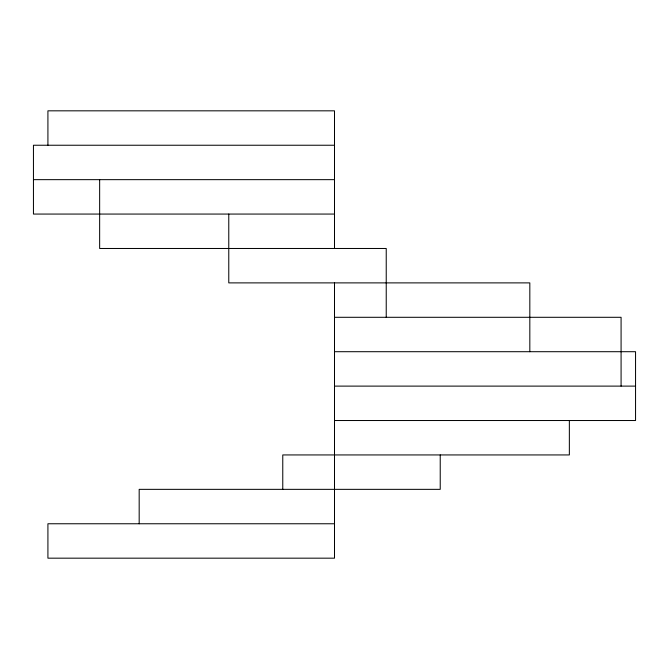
<?xml version="1.0" encoding="UTF-8"?>
<svg xmlns="http://www.w3.org/2000/svg" width="669" height="669" viewBox="0 0 669 669"><rect width="100%" height="100%" fill="white"/><g stroke="black" fill="none" stroke-linecap="round" stroke-linejoin="round"><path stroke-width="1" d="M334.5 145.24L33.45 145.24L33.45 214.063L334.5 214.063M33.45 179.652L334.5 179.652M334.5 317.298L621.083 317.298L621.083 386.113M334.5 351.702L635.55 351.702L635.55 420.525L334.5 420.525M334.5 386.113L635.55 386.113M334.5 523.76L47.917 523.76L47.917 558.172L334.5 558.172L334.5 282.887M569.352 420.525L569.352 454.937L282.77 454.937L282.77 489.348M529.823 351.702L529.823 282.887L228.773 282.887L228.773 214.063M440.227 454.937L440.227 489.348L139.177 489.348L139.177 523.76M386.23 317.298L386.23 248.475L99.648 248.475L99.648 179.652M334.5 248.475L334.5 110.828L47.917 110.828L47.917 145.24"/></g></svg>
